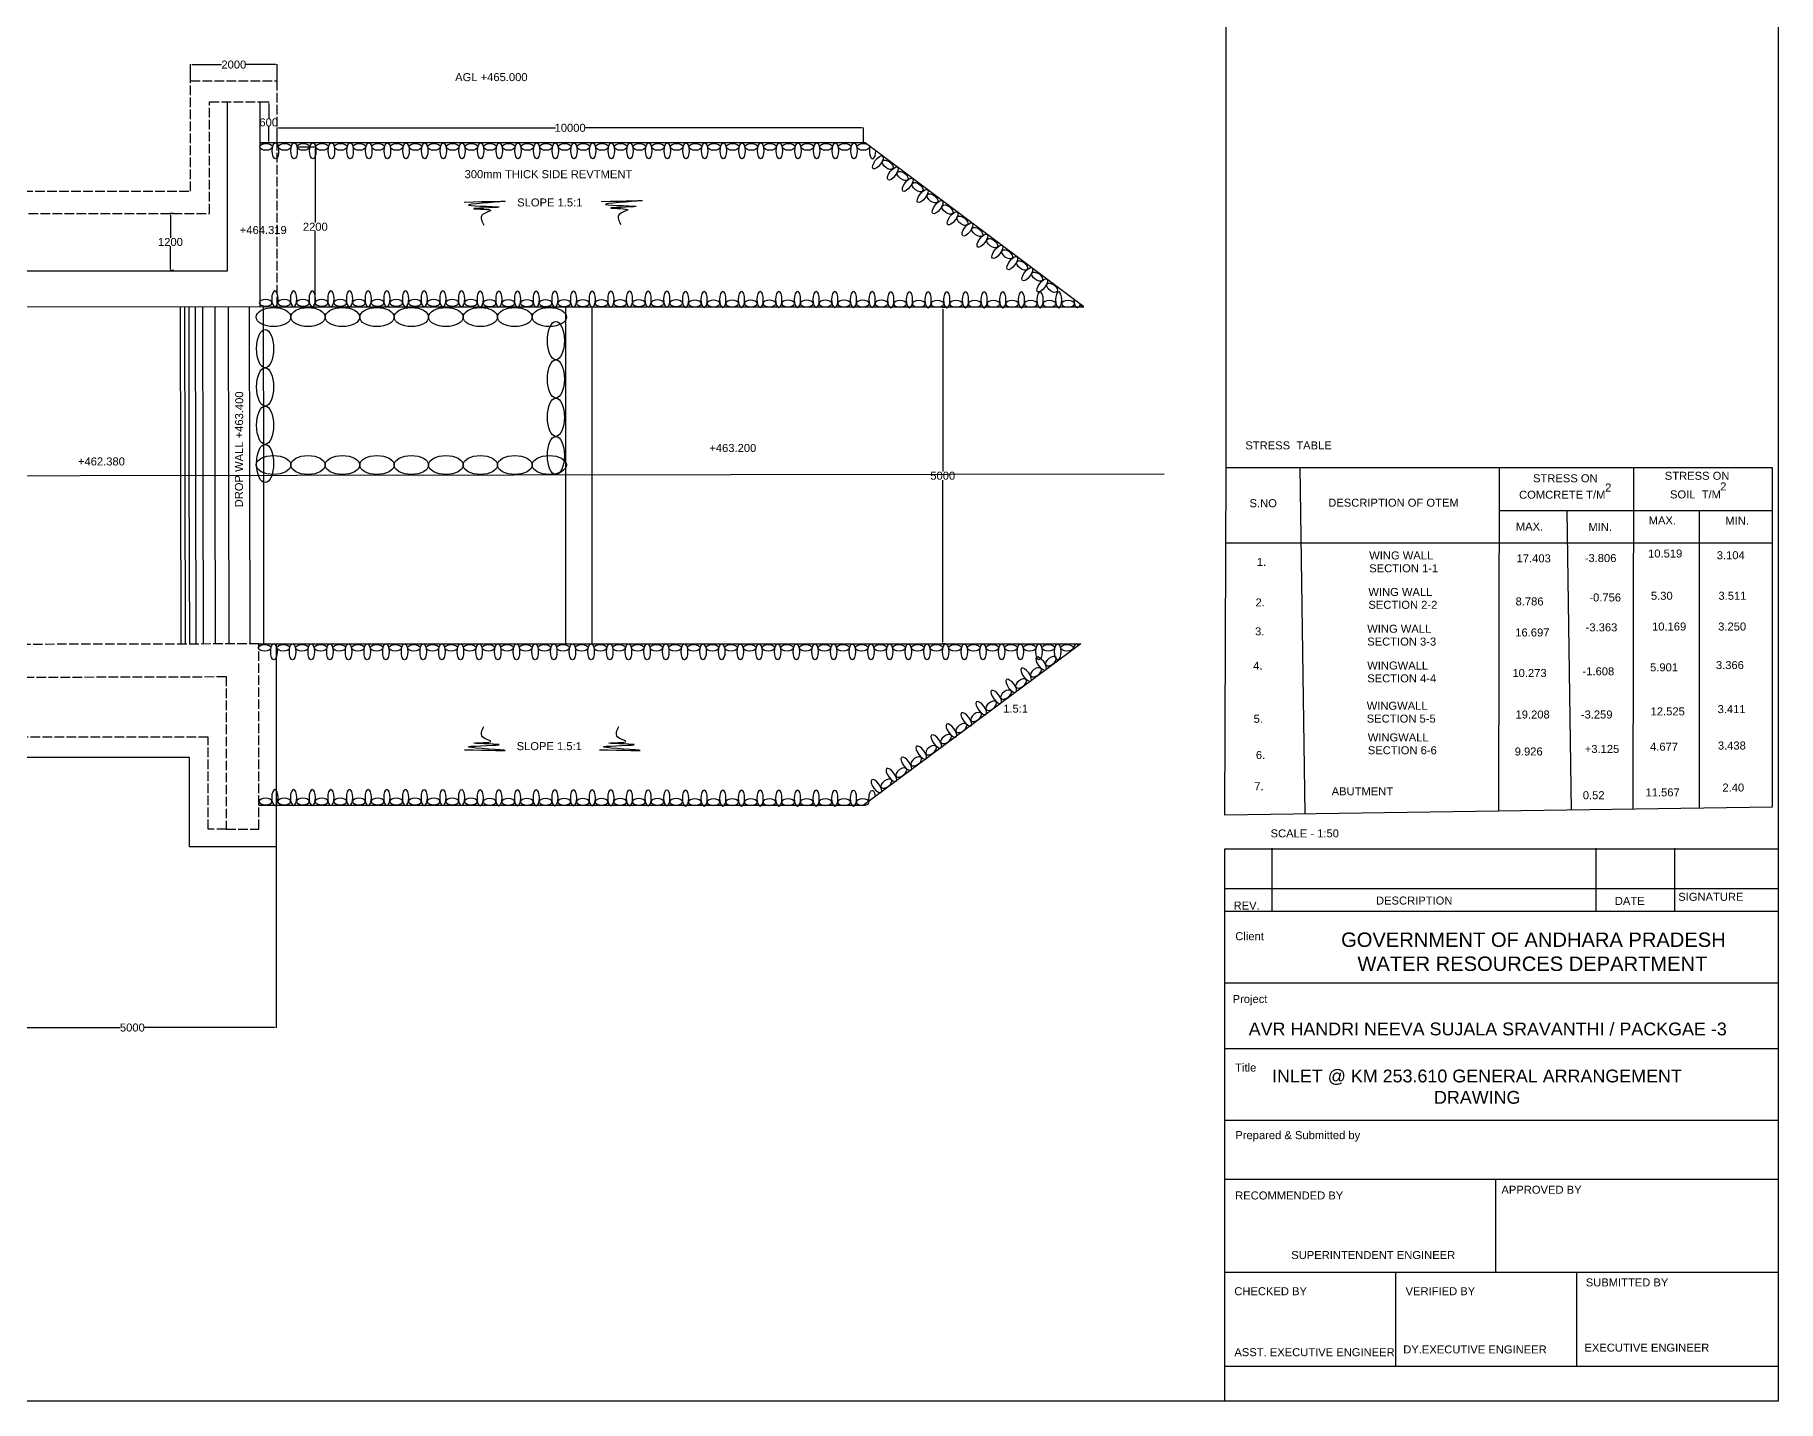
# Model space of a CAD drawing. Header units: inches. Extents: x 1508 to 4265, y 356 to 2032.
# Drawn here: x 3176 to 4265, y 356 to 1210 of the extents above; entities that cross this region are included whole.
import ezdxf

# ---------------------------------------------------------------- set-up
doc = ezdxf.new("R2010")
doc.units = ezdxf.units.IN
doc.header["$MEASUREMENT"] = 0
doc.linetypes.add('ACAD_ISO02W100', pattern=[15, 12, -3])
doc.layers.add('DIMENSIONS', color=7, linetype='Continuous')
doc.layers.add('TEXT', color=1, linetype='Continuous')
doc.styles.get("Standard").update_dxf_attribs({"font": 'arial.ttf', "height": 5})
doc.dimstyles.get("Standard").update_dxf_attribs({"dimtxt": 0.18, "dimasz": 1, "dimexe": 0.18, "dimexo": 0.0625, "dimgap": 0.09, "dimtad": 0, "dimtih": 1, "dimtoh": 1, "dimdec": 4, "dimzin": 0, "dimdsep": 46, "dimtxsty": 'Standard', "dimcen": 0.09, "dimadec": 0, "dimazin": 0, "dimtfac": 1, "dimtdec": 4, "dimtofl": 0, "dimtmove": 0, "dimatfit": 3, "dimfxl": 1, "dimtolj": 1, "dimtzin": 0, "dimarcsym": 0})

# ---------------------------------------------------------------- blocks, each defined once
blk = doc.blocks.new('*D32')
at = {"layer": 'Defpoints', "color": 0, "transparency": 16777216}
for p in [(3327, 702.4), (3327, 589.5), (3147.4, 587.2)]:
    blk.add_point(p, dxfattribs=at)
at = {"layer": 'DIMENSIONS', "color": 0, "lineweight": -2, "transparency": 16777216}
for p, q in [((3327, 702.3), (3327, 589.4)), ((3147.4, 587.2), (3147.4, 589.7)), ((3148.4, 589.5), (3229.6, 589.5)), ((3326, 589.5), (3244.7, 589.5))]:
    blk.add_line(p, q, dxfattribs=at)
at = {"layer": 'DIMENSIONS', "color": 0, "transparency": 16777216}
for points in [[(3148.4, 589.7), (3148.4, 589.4), (3147.4, 589.5)], [(3326, 589.7), (3326, 589.4), (3327, 589.5)]]:
    blk.add_solid(points, dxfattribs=at)
at = {"layer": 'DIMENSIONS', "color": 0, "transparency": 16777216, "insert": (3237.2, 589.5), "char_height": 5, "attachment_point": 5}
blk.add_mtext('\\A1;5000', dxfattribs=at)
blk = doc.blocks.new('*D47')
at = {"layer": 'Defpoints', "color": 0, "transparency": 16777216}
for p in [(3263.3, 1098.1), (3261, 1062.3), (3263.3, 1062.3)]:
    blk.add_point(p, dxfattribs=at)
at = {"layer": 'DIMENSIONS', "color": 0, "lineweight": -2, "transparency": 16777216}
for p, q in [((3263.2, 1098.1), (3260.8, 1098.1)), ((3261, 1097.1), (3261, 1082.8)), ((3261, 1063.3), (3261, 1077.5)), ((3263.2, 1062.3), (3260.8, 1062.3))]:
    blk.add_line(p, q, dxfattribs=at)
at = {"layer": 'DIMENSIONS', "color": 0, "transparency": 16777216}
for points in [[(3260.9, 1097.1), (3261.2, 1097.1), (3261, 1098.1)], [(3260.9, 1063.3), (3261.2, 1063.3), (3261, 1062.3)]]:
    blk.add_solid(points, dxfattribs=at)
at = {"layer": 'DIMENSIONS', "color": 0, "transparency": 16777216, "insert": (3261, 1080.2), "char_height": 5, "attachment_point": 5}
blk.add_mtext('\\A1;1200', dxfattribs=at)
blk = doc.blocks.new('*D48')
at = {"layer": 'Defpoints', "color": 0, "transparency": 16777216}
for p in [(3327.6, 1191), (3273.6, 1180.9), (3327.6, 1180.9)]:
    blk.add_point(p, dxfattribs=at)
at = {"layer": 'DIMENSIONS', "color": 0, "lineweight": -2, "transparency": 16777216}
for p, q in [((3273.6, 1180.9), (3273.6, 1191.2)), ((3274.6, 1191), (3293, 1191)), ((3326.6, 1191), (3308.2, 1191)), ((3327.6, 1180.9), (3327.6, 1191.2))]:
    blk.add_line(p, q, dxfattribs=at)
at = {"layer": 'DIMENSIONS', "color": 0, "transparency": 16777216}
for points in [[(3274.6, 1191.2), (3274.6, 1190.8), (3273.6, 1191)], [(3326.6, 1191.2), (3326.6, 1190.8), (3327.6, 1191)]]:
    blk.add_solid(points, dxfattribs=at)
at = {"layer": 'DIMENSIONS', "color": 0, "transparency": 16777216, "insert": (3300.6, 1191), "char_height": 5, "attachment_point": 5}
blk.add_mtext('\\A1;2000', dxfattribs=at)
blk = doc.blocks.new('*D49')
at = {"layer": 'Defpoints', "color": 0, "transparency": 16777216}
for p in [(3316.8, 1167.8), (3317.1, 1142.1), (3322.4, 1142.1)]:
    blk.add_point(p, dxfattribs=at)
at = {"layer": 'DIMENSIONS', "color": 0, "lineweight": -2, "transparency": 16777216}
for p, q in [((3316.9, 1167.8), (3322.6, 1167.8)), ((3322.4, 1166.8), (3322.4, 1157.6)), ((3322.4, 1143.1), (3322.4, 1152.3)), ((3317.2, 1142.1), (3322.6, 1142.1))]:
    blk.add_line(p, q, dxfattribs=at)
at = {"layer": 'DIMENSIONS', "color": 0, "transparency": 16777216}
for points in [[(3322.2, 1166.8), (3322.6, 1166.8), (3322.4, 1167.8)], [(3322.2, 1143.1), (3322.6, 1143.1), (3322.4, 1142.1)]]:
    blk.add_solid(points, dxfattribs=at)
at = {"layer": 'DIMENSIONS', "color": 0, "transparency": 16777216, "insert": (3322.4, 1154.9), "char_height": 5, "attachment_point": 5}
blk.add_mtext('\\A1;600', dxfattribs=at)
blk = doc.blocks.new('*D50')
at = {"layer": 'Defpoints', "color": 0, "transparency": 16777216}
for p in [(3340.2, 1139.7), (3337.9, 1039.8), (3351.5, 1039.8)]:
    blk.add_point(p, dxfattribs=at)
at = {"layer": 'DIMENSIONS', "color": 0, "lineweight": -2, "transparency": 16777216}
for p, q in [((3340.2, 1139.7), (3351.7, 1139.7)), ((3351.5, 1138.7), (3351.5, 1092.4)), ((3351.5, 1040.8), (3351.5, 1087.1)), ((3337.9, 1039.8), (3351.7, 1039.8))]:
    blk.add_line(p, q, dxfattribs=at)
at = {"layer": 'DIMENSIONS', "color": 0, "transparency": 16777216}
for points in [[(3351.3, 1138.7), (3351.6, 1138.7), (3351.5, 1139.7)], [(3351.3, 1040.8), (3351.6, 1040.8), (3351.5, 1039.8)]]:
    blk.add_solid(points, dxfattribs=at)
at = {"layer": 'DIMENSIONS', "color": 0, "transparency": 16777216, "insert": (3351.5, 1089.7), "char_height": 5, "attachment_point": 5}
blk.add_mtext('\\A1;2200', dxfattribs=at)
blk = doc.blocks.new('*D51')
at = {"layer": 'Defpoints', "color": 0, "transparency": 16777216}
for p in [(3693.9, 1151.5), (3327.6, 1142.1), (3693.9, 1141.7)]:
    blk.add_point(p, dxfattribs=at)
at = {"layer": 'DIMENSIONS', "color": 0, "lineweight": -2, "transparency": 16777216}
for p, q in [((3327.6, 1142.1), (3327.6, 1151.7)), ((3328.6, 1151.5), (3501.5, 1151.5)), ((3692.9, 1151.5), (3520, 1151.5)), ((3693.9, 1141.7), (3693.9, 1151.7))]:
    blk.add_line(p, q, dxfattribs=at)
at = {"layer": 'DIMENSIONS', "color": 0, "transparency": 16777216}
for points in [[(3328.6, 1151.6), (3328.6, 1151.3), (3327.6, 1151.5)], [(3692.9, 1151.6), (3692.9, 1151.3), (3693.9, 1151.5)]]:
    blk.add_solid(points, dxfattribs=at)
at = {"layer": 'DIMENSIONS', "color": 0, "transparency": 16777216, "insert": (3510.7, 1151.5), "char_height": 5, "attachment_point": 5}
blk.add_mtext('\\A1;10000', dxfattribs=at)
blk = doc.blocks.new('*D52')
at = {"layer": 'Defpoints', "color": 0, "transparency": 16777216}
for p in [(3746.4, 1039.2), (3743.5, 829.2), (3745.4, 829.2)]:
    blk.add_point(p, dxfattribs=at)
at = {"layer": 'DIMENSIONS', "color": 0, "lineweight": -2, "transparency": 16777216}
for p, q in [((3746.3, 1039.2), (3743.3, 1039.2)), ((3743.5, 1038.2), (3743.5, 936.8)), ((3743.5, 830.2), (3743.5, 931.5)), ((3745.3, 829.2), (3743.3, 829.2))]:
    blk.add_line(p, q, dxfattribs=at)
at = {"layer": 'DIMENSIONS', "color": 0, "transparency": 16777216}
for points in [[(3743.3, 1038.2), (3743.6, 1038.2), (3743.5, 1039.2)], [(3743.3, 830.2), (3743.6, 830.2), (3743.5, 829.2)]]:
    blk.add_solid(points, dxfattribs=at)
at = {"layer": 'DIMENSIONS', "color": 0, "transparency": 16777216, "insert": (3743.5, 934.2), "char_height": 5, "attachment_point": 5}
blk.add_mtext('\\A1;5000', dxfattribs=at)

msp = doc.modelspace()

# ---------------------------------------------------------------- linework, layer by layer
at = {"color": 0, "linetype": 'ACAD_ISO02W100', "ltscale": 0.5}
for points in [[(2571.85488, 1073.55213), (2749.60603, 1169.97661), (2865.91736, 1107.09666), (2987.57845, 1107.09666), (2987.57845, 1142.69658), (2987.57845, 1180.71365), (3101.93843, 1180.71365), (3101.93843, 1111.96201), (3168.92263, 1111.96201), (3273.59517, 1111.96201), (3273.59517, 1180.87375), (3327.56695, 1180.87375), (3327.56695, 1043.57605)], [(3089.83371, 1098.05682), (3285.36132, 1098.05682), (3285.36132, 1167.78974), (3316.8297, 1167.78974)], [(3295.89774, 713.50021), (3316.13751, 713.50021), (3316.13751, 829.17498), (1992.27505, 826.27458)], [(1992.27505, 805.11808), (3295.89774, 808.71583), (3295.89774, 713.50021), (3284.55641, 713.50021), (3284.55641, 770.82765), (3089.40615, 770.82765)]]:
    msp.add_lwpolyline(points, dxfattribs=at)
at = {"color": 0}
for points in [[(3089.83371, 1062.27076), (3296.71907, 1062.27076), (3296.71907, 1167.78974)], [(3316.8297, 1167.78974), (3316.80086, 1039.76201)], [(3327.56695, 1043.57605), (3327.56695, 1039.75958), (3831.61131, 1039.75958), (3695.06246, 1142.06163), (3317.12361, 1142.06163)], [(1992.27505, 1036.9779), (2571.85488, 1039.92982), (3327.56695, 1039.75958)], [(3267.04233, 1039.76349), (3267.20179, 934.44606)], [(3269.72778, 1039.76349), (3269.88725, 934.44606)], [(3272.41325, 1039.76349), (3272.57272, 934.44606)], [(3276.49983, 1039.76349), (3276.65929, 934.44606)], [(3281.05343, 1039.76349), (3281.21289, 934.44606)], [(3288.64279, 1039.76349), (3288.80225, 934.44606)], [(3297.04946, 1039.76349), (3297.20893, 934.44606)], [(3310.24326, 1039.76349), (3310.40272, 934.44606)], [(3318.94863, 1039.76153), (3319.10807, 934.45924)], [(3507.73244, 1039.75958), (3507.73244, 829.17498)], [(3524.28844, 1039.75958), (3524.28844, 829.17498)], [(1578.64391, 1006.19581), (1578.64391, 931.82397), (3881.81809, 935.31125)], [(3267.20179, 934.44606), (3267.43245, 829.16292)], [(3269.88725, 934.44606), (3270.11791, 829.16292)], [(3272.57272, 934.44606), (3272.80338, 829.16292)], [(3276.65929, 934.44606), (3276.88995, 829.16292)], [(3281.21289, 934.44606), (3281.44356, 829.16292)], [(3288.80225, 934.44606), (3289.03291, 829.16292)], [(3297.20893, 934.44606), (3297.43959, 829.16292)], [(3310.40272, 934.44606), (3310.63338, 829.16292)], [(3319.10807, 934.45924), (3319.10807, 829.17498)], [(3326.98758, 829.17498), (3326.98758, 702.39019), (3272.93496, 702.39019), (3272.93496, 758.25292), (3158.93121, 758.25292), (3158.93121, 733.03118), (3101.13688, 733.03118)], [(3316.13751, 829.17498), (3829.85074, 829.17498), (3693.86329, 728.23586), (3316.13751, 728.23586)]]:
    msp.add_lwpolyline(points, dxfattribs=at)
for centre, major_axis, ratio in [((3320.78316, 1139.57858), (-3.95981, 0), 0.5279158221), ((3326.61234, 1137.10835), (0, -4.95329), 0.3994482532), ((3332.44211, 1139.57858), (-3.95981, 0), 0.5279158221), ((3338.27129, 1137.10835), (0, -4.95329), 0.3994482532), ((3344.10106, 1139.57858), (-3.95981, 0), 0.5279158221), ((3349.93024, 1137.10835), (0, -4.95329), 0.3994482532), ((3355.76001, 1139.57858), (-3.95981, 0), 0.5279158221), ((3361.58919, 1137.10835), (0, -4.95329), 0.3994482532), ((3367.41897, 1139.57858), (-3.95981, 0), 0.5279158221), ((3373.24815, 1137.10835), (0, -4.95329), 0.3994482532), ((3379.07792, 1139.57858), (-3.95981, 0), 0.5279158221), ((3384.9071, 1137.10835), (0, -4.95329), 0.3994482532), ((3390.73687, 1139.57858), (-3.95981, 0), 0.5279158221), ((3396.56605, 1137.10835), (0, -4.95329), 0.3994482532), ((3402.39582, 1139.57858), (-3.95981, 0), 0.5279158221), ((3408.225, 1137.10835), (0, -4.95329), 0.3994482532), ((3414.05477, 1139.57858), (-3.95981, 0), 0.5279158221), ((3419.88395, 1137.10835), (0, -4.95329), 0.3994482532), ((3425.71373, 1139.57858), (-3.95981, 0), 0.5279158221), ((3431.54291, 1137.10835), (0, -4.95329), 0.3994482532), ((3437.37268, 1139.57858), (-3.95981, 0), 0.5279158221), ((3443.20186, 1137.10835), (0, -4.95329), 0.3994482532), ((3449.03163, 1139.57858), (-3.95981, 0), 0.5279158221), ((3454.86081, 1137.10835), (0, -4.95329), 0.3994482532), ((3460.69058, 1139.57858), (-3.95981, 0), 0.5279158221), ((3466.51976, 1137.10835), (0, -4.95329), 0.3994482532), ((3472.34954, 1139.57858), (-3.95981, 0), 0.5279158221), ((3478.17872, 1137.10835), (0, -4.95329), 0.3994482532), ((3484.00849, 1139.57858), (-3.95981, 0), 0.5279158221), ((3489.83767, 1137.10835), (0, -4.95329), 0.3994482532), ((3495.66744, 1139.57858), (-3.95981, 0), 0.5279158221), ((3501.49662, 1137.10835), (0, -4.95329), 0.3994482532), ((3507.32639, 1139.57858), (-3.95981, 0), 0.5279158221), ((3513.15557, 1137.10835), (0, -4.95329), 0.3994482532), ((3518.98535, 1139.57858), (-3.95981, 0), 0.5279158221), ((3524.81453, 1137.10835), (0, -4.95329), 0.3994482532), ((3530.6443, 1139.57858), (-3.95981, 0), 0.5279158221), ((3536.47348, 1137.10835), (0, -4.95329), 0.3994482532), ((3542.30325, 1139.57858), (-3.95981, 0), 0.5279158221), ((3548.13243, 1137.10835), (0, -4.95329), 0.3994482532), ((3553.9622, 1139.57858), (-3.95981, 0), 0.5279158221), ((3559.79138, 1137.10835), (0, -4.95329), 0.3994482532), ((3565.62116, 1139.57858), (-3.95981, 0), 0.5279158221), ((3571.45034, 1137.10835), (0, -4.95329), 0.3994482532), ((3577.28011, 1139.57858), (-3.95981, 0), 0.5279158221), ((3583.10929, 1137.10835), (0, -4.95329), 0.3994482532), ((3588.93906, 1139.57858), (-3.95981, 0), 0.5279158221), ((3594.76824, 1137.10835), (0, -4.95329), 0.3994482532), ((3600.59801, 1139.57858), (-3.95981, 0), 0.5279158221), ((3606.42719, 1137.10835), (0, -4.95329), 0.3994482532), ((3612.25697, 1139.57858), (-3.95981, 0), 0.5279158221), ((3618.08615, 1137.10835), (0, -4.95329), 0.3994482532), ((3623.91592, 1139.57858), (-3.95981, 0), 0.5279158221), ((3629.7451, 1137.10835), (0, -4.95329), 0.3994482532), ((3635.57487, 1139.57858), (-3.95981, 0), 0.5279158221), ((3641.40405, 1137.10835), (0, -4.95329), 0.3994482532), ((3647.23382, 1139.57858), (-3.95981, 0), 0.5279158221), ((3653.063, 1137.10835), (0, -4.95329), 0.3994482532), ((3658.89278, 1139.57858), (-3.95981, 0), 0.5279158221), ((3664.72196, 1137.10835), (0, -4.95329), 0.3994482532), ((3670.55173, 1139.57858), (-3.95981, 0), 0.5279158221), ((3676.38091, 1137.10835), (0, -4.95329), 0.3994482532), ((3682.21068, 1139.57858), (-3.95981, 0), 0.5279158221), ((3688.03986, 1137.10835), (0, -4.95329), 0.3994482532), ((3693.86963, 1139.57858), (-3.95981, 0), 0.5279158221), ((3702.97167, 1129.94685), (-2.96994, -3.96416), 0.3994482532), ((3709.11841, 1128.42833), (-3.16907, 2.37426), 0.5279158221), ((3712.30243, 1122.95627), (-2.96994, -3.96416), 0.3994482532), ((3718.44917, 1121.43775), (-3.16907, 2.37426), 0.5279158221), ((3721.63319, 1115.96569), (-2.96994, -3.96416), 0.3994482532), ((3727.77992, 1114.44717), (-3.16907, 2.37426), 0.5279158221), ((3730.96394, 1108.97512), (-2.96994, -3.96416), 0.3994482532), ((3737.11068, 1107.45659), (-3.16907, 2.37426), 0.5279158221), ((3740.2947, 1101.98454), (-2.96994, -3.96416), 0.3994482532), ((3746.44143, 1100.46602), (-3.16907, 2.37426), 0.5279158221), ((3749.62545, 1094.99396), (-2.96994, -3.96416), 0.3994482532), ((3755.77219, 1093.47544), (-3.16907, 2.37426), 0.5279158221), ((3758.95621, 1088.00338), (-2.96994, -3.96416), 0.3994482532), ((3765.10294, 1086.48486), (-3.16907, 2.37426), 0.5279158221), ((3768.28696, 1081.0128), (-2.96994, -3.96416), 0.3994482532), ((3774.4337, 1079.49428), (-3.16907, 2.37426), 0.5279158221), ((3777.61772, 1074.02223), (-2.96994, -3.96416), 0.3994482532), ((3783.76445, 1072.5037), (-3.16907, 2.37426), 0.5279158221), ((3786.94847, 1067.03165), (-2.96994, -3.96416), 0.3994482532), ((3793.09521, 1065.51312), (-3.16907, 2.37426), 0.5279158221), ((3796.31051, 1060.08089), (-2.96994, -3.96416), 0.3994482532), ((3802.45725, 1058.56237), (-3.16907, 2.37426), 0.5279158221), ((3805.67255, 1053.13013), (-2.96994, -3.96416), 0.3994482532), ((3811.81929, 1051.61161), (-3.16907, 2.37426), 0.5279158221), ((3325.38344, 1033.33044), (-10.77012, 0), 0.5508774282), ((3346.92368, 1033.33044), (-10.77012, 0), 0.5508774282), ((3368.46392, 1033.33044), (-10.77012, 0), 0.5508774282), ((3390.00417, 1033.33044), (-10.77012, 0), 0.5508774282), ((3411.54441, 1033.33044), (-10.77012, 0), 0.5508774282), ((3433.08465, 1033.33044), (-10.77012, 0), 0.5508774282), ((3454.6249, 1033.33044), (-10.77012, 0), 0.5508774282), ((3476.16514, 1033.33044), (-10.77012, 0), 0.5508774282), ((3497.70538, 1033.33044), (-10.77012, 0), 0.5508774282), ((3320.11945, 1013.58792), (0, 11.95802), 0.4448669268), ((3501.81855, 1018.60043), (0, 11.95802), 0.4448669268), ((3501.81855, 994.68438), (0, 11.95802), 0.4448669268), ((3320.11945, 989.67187), (0, 11.95802), 0.4448669268), ((3501.81855, 970.76834), (0, 11.95802), 0.4448669268), ((3320.11945, 965.75582), (0, 11.95802), 0.4448669268), ((3501.81855, 946.85229), (0, 11.95802), 0.4448669268), ((3320.11945, 941.83977), (0, 11.95802), 0.4448669268), ((3325.38344, 940.91992), (-10.77012, 0), 0.5508774282), ((3346.92368, 940.91992), (-10.77012, 0), 0.5508774282), ((3368.46392, 940.91992), (-10.77012, 0), 0.5508774282), ((3390.00417, 940.91992), (-10.77012, 0), 0.5508774282), ((3411.54441, 940.91992), (-10.77012, 0), 0.5508774282), ((3433.08465, 940.91992), (-10.77012, 0), 0.5508774282), ((3454.6249, 940.91992), (-10.77012, 0), 0.5508774282), ((3476.16514, 940.91992), (-10.77012, 0), 0.5508774282), ((3497.70538, 940.91992), (-10.77012, 0), 0.5508774282), ((3319.79706, 826.69192), (-3.95981, 0), 0.5279158221), ((3325.62624, 824.2217), (0, -4.95329), 0.3994482532), ((3331.45601, 826.69192), (-3.95981, 0), 0.5279158221), ((3337.28519, 824.2217), (0, -4.95329), 0.3994482532), ((3343.11496, 826.69192), (-3.95981, 0), 0.5279158221), ((3348.94414, 824.2217), (0, -4.95329), 0.3994482532), ((3354.77392, 826.69192), (-3.95981, 0), 0.5279158221), ((3360.6031, 824.2217), (0, -4.95329), 0.3994482532), ((3366.43287, 826.69192), (-3.95981, 0), 0.5279158221), ((3372.26205, 824.2217), (0, -4.95329), 0.3994482532), ((3378.09182, 826.69192), (-3.95981, 0), 0.5279158221), ((3383.921, 824.2217), (0, -4.95329), 0.3994482532), ((3389.75077, 826.69192), (-3.95981, 0), 0.5279158221), ((3395.57995, 824.2217), (0, -4.95329), 0.3994482532), ((3401.40973, 826.69192), (-3.95981, 0), 0.5279158221), ((3407.23891, 824.2217), (0, -4.95329), 0.3994482532), ((3413.06868, 826.69192), (-3.95981, 0), 0.5279158221), ((3418.89786, 824.2217), (0, -4.95329), 0.3994482532), ((3424.72763, 826.69192), (-3.95981, 0), 0.5279158221), ((3430.55681, 824.2217), (0, -4.95329), 0.3994482532), ((3436.38658, 826.69192), (-3.95981, 0), 0.5279158221), ((3442.21576, 824.2217), (0, -4.95329), 0.3994482532), ((3448.04554, 826.69192), (-3.95981, 0), 0.5279158221), ((3453.87472, 824.2217), (0, -4.95329), 0.3994482532), ((3459.70449, 826.69192), (-3.95981, 0), 0.5279158221), ((3465.53367, 824.2217), (0, -4.95329), 0.3994482532), ((3471.36344, 826.69192), (-3.95981, 0), 0.5279158221), ((3477.19262, 824.2217), (0, -4.95329), 0.3994482532), ((3483.02239, 826.69192), (-3.95981, 0), 0.5279158221), ((3488.85157, 824.2217), (0, -4.95329), 0.3994482532), ((3494.68135, 826.69192), (-3.95981, 0), 0.5279158221), ((3500.51053, 824.2217), (0, -4.95329), 0.3994482532), ((3506.3403, 826.69192), (-3.95981, 0), 0.5279158221), ((3512.16948, 824.2217), (0, -4.95329), 0.3994482532), ((3517.99925, 826.69192), (-3.95981, 0), 0.5279158221), ((3523.82843, 824.2217), (0, -4.95329), 0.3994482532), ((3529.6582, 826.69192), (-3.95981, 0), 0.5279158221), ((3535.48738, 824.2217), (0, -4.95329), 0.3994482532), ((3541.31716, 826.69192), (-3.95981, 0), 0.5279158221), ((3547.14634, 824.2217), (0, -4.95329), 0.3994482532), ((3552.97611, 826.69192), (-3.95981, 0), 0.5279158221), ((3558.80529, 824.2217), (0, -4.95329), 0.3994482532), ((3564.63506, 826.69192), (-3.95981, 0), 0.5279158221), ((3570.46424, 824.2217), (0, -4.95329), 0.3994482532), ((3576.29401, 826.69192), (-3.95981, 0), 0.5279158221), ((3582.12319, 824.2217), (0, -4.95329), 0.3994482532), ((3587.95297, 826.69192), (-3.95981, 0), 0.5279158221), ((3593.78215, 824.2217), (0, -4.95329), 0.3994482532), ((3599.61192, 826.69192), (-3.95981, 0), 0.5279158221), ((3605.4411, 824.2217), (0, -4.95329), 0.3994482532), ((3611.27087, 826.69192), (-3.95981, 0), 0.5279158221), ((3617.10005, 824.2217), (0, -4.95329), 0.3994482532), ((3622.92982, 826.69192), (-3.95981, 0), 0.5279158221), ((3628.759, 824.2217), (0, -4.95329), 0.3994482532), ((3634.58878, 826.69192), (-3.95981, 0), 0.5279158221), ((3640.41796, 824.2217), (0, -4.95329), 0.3994482532), ((3646.24773, 826.69192), (-3.95981, 0), 0.5279158221), ((3652.07691, 824.2217), (0, -4.95329), 0.3994482532), ((3657.90668, 826.69192), (-3.95981, 0), 0.5279158221), ((3663.73586, 824.2217), (0, -4.95329), 0.3994482532), ((3669.56563, 826.69192), (-3.95981, 0), 0.5279158221), ((3675.39481, 824.2217), (0, -4.95329), 0.3994482532), ((3681.22459, 826.69192), (-3.95981, 0), 0.5279158221), ((3687.05377, 824.2217), (0, -4.95329), 0.3994482532), ((3692.88354, 826.69192), (-3.95981, 0), 0.5279158221), ((3698.71272, 824.2217), (0, -4.95329), 0.3994482532), ((3704.54249, 826.69192), (-3.95981, 0), 0.5279158221), ((3710.37167, 824.2217), (0, -4.95329), 0.3994482532), ((3716.20144, 826.69192), (-3.95981, 0), 0.5279158221), ((3722.03062, 824.2217), (0, -4.95329), 0.3994482532), ((3727.8604, 826.69192), (-3.95981, 0), 0.5279158221), ((3733.68958, 824.2217), (0, -4.95329), 0.3994482532), ((3739.51935, 826.69192), (-3.95981, 0), 0.5279158221), ((3745.34853, 824.2217), (0, -4.95329), 0.3994482532), ((3751.1783, 826.69192), (-3.95981, 0), 0.5279158221), ((3757.00748, 824.2217), (0, -4.95329), 0.3994482532), ((3762.83725, 826.69192), (-3.95981, 0), 0.5279158221), ((3768.66643, 824.2217), (0, -4.95329), 0.3994482532), ((3774.49621, 826.69192), (-3.95981, 0), 0.5279158221), ((3780.32539, 824.2217), (0, -4.95329), 0.3994482532), ((3786.15516, 826.69192), (-3.95981, 0), 0.5279158221), ((3791.98434, 824.2217), (0, -4.95329), 0.3994482532), ((3797.81411, 826.69192), (-3.95981, 0), 0.5279158221), ((3803.64329, 824.2217), (0, -4.95329), 0.3994482532), ((3809.47306, 826.69192), (-3.95981, 0), 0.5279158221), ((3815.30224, 824.2217), (0, -4.95329), 0.3994482532), ((3821.13202, 826.69192), (-3.95981, 0), 0.5279158221)]:
    msp.add_ellipse(centre, major_axis=major_axis, ratio=ratio, dxfattribs=at)
for centre, start_param, end_param in [((3699.69881, 1137.10835), 4.1313488535, 7.8534559353), ((3826.9612, 824.2217), 2.4337576159, 4.425908689)]:
    msp.add_ellipse(centre, major_axis=(0, -4.95329), ratio=0.3994482532, start_param=start_param, end_param=end_param, dxfattribs=at)
at = {"color": 0, "extrusion": (0, 0, -1)}
for centre, major_axis, ratio in [((3326.27201, 1044.71316), (0.0017, 4.95329), 0.3994482532), ((3337.93096, 1044.70915), (0.0017, 4.95329), 0.3994482532), ((3349.58991, 1044.70515), (0.0017, 4.95329), 0.3994482532), ((3361.24886, 1044.70114), (0.0017, 4.95329), 0.3994482532), ((3372.90781, 1044.69713), (0.0017, 4.95329), 0.3994482532), ((3384.56676, 1044.69313), (0.0017, 4.95329), 0.3994482532), ((3396.22572, 1044.68912), (0.0017, 4.95329), 0.3994482532), ((3407.88467, 1044.68511), (0.0017, 4.95329), 0.3994482532), ((3419.54362, 1044.6811), (0.0017, 4.95329), 0.3994482532), ((3431.20257, 1044.6771), (0.0017, 4.95329), 0.3994482532), ((3442.86152, 1044.67309), (0.0017, 4.95329), 0.3994482532), ((3454.53261, 1044.50377), (0.0017, 4.95329), 0.3994482532), ((3466.19156, 1044.49976), (0.0017, 4.95329), 0.3994482532), ((3477.85051, 1044.49576), (0.0017, 4.95329), 0.3994482532), ((3489.50946, 1044.49175), (0.0017, 4.95329), 0.3994482532), ((3501.16841, 1044.48774), (0.0017, 4.95329), 0.3994482532), ((3512.82736, 1044.48373), (0.0017, 4.95329), 0.3994482532), ((3524.48632, 1044.47973), (0.0017, 4.95329), 0.3994482532), ((3536.14527, 1044.47572), (0.0017, 4.95329), 0.3994482532), ((3547.80422, 1044.47171), (0.0017, 4.95329), 0.3994482532), ((3559.46317, 1044.4677), (0.0017, 4.95329), 0.3994482532), ((3571.12212, 1044.4637), (0.0017, 4.95329), 0.3994482532), ((3582.79321, 1044.2958), (0.0017, 4.95329), 0.3994482532), ((3594.45216, 1044.29179), (0.0017, 4.95329), 0.3994482532), ((3606.11111, 1044.28779), (0.0017, 4.95329), 0.3994482532), ((3617.77006, 1044.28378), (0.0017, 4.95329), 0.3994482532), ((3629.42901, 1044.27977), (0.0017, 4.95329), 0.3994482532), ((3641.08796, 1044.27576), (0.0017, 4.95329), 0.3994482532), ((3652.74692, 1044.27176), (0.0017, 4.95329), 0.3994482532), ((3664.40587, 1044.26775), (0.0017, 4.95329), 0.3994482532), ((3676.06482, 1044.26374), (0.0017, 4.95329), 0.3994482532), ((3687.72377, 1044.25974), (0.0017, 4.95329), 0.3994482532), ((3699.38272, 1044.25573), (0.0017, 4.95329), 0.3994482532), ((3711.05381, 1044.08783), (0.0017, 4.95329), 0.3994482532), ((3722.71276, 1044.08383), (0.0017, 4.95329), 0.3994482532), ((3734.37171, 1044.07982), (0.0017, 4.95329), 0.3994482532), ((3746.03066, 1044.07581), (0.0017, 4.95329), 0.3994482532), ((3757.68961, 1044.0718), (0.0017, 4.95329), 0.3994482532), ((3769.34857, 1044.0678), (0.0017, 4.95329), 0.3994482532), ((3781.00752, 1044.06379), (0.0017, 4.95329), 0.3994482532), ((3792.66647, 1044.05978), (0.0017, 4.95329), 0.3994482532), ((3804.32542, 1044.05577), (0.0017, 4.95329), 0.3994482532), ((3815.98437, 1044.05177), (0.0017, 4.95329), 0.3994482532), ((3320.44198, 1042.24494), (-3.95981, 0.00136), 0.5279158221), ((3332.10093, 1042.24093), (-3.95981, 0.00136), 0.5279158221), ((3343.75988, 1042.23692), (-3.95981, 0.00136), 0.5279158221), ((3355.41883, 1042.23292), (-3.95981, 0.00136), 0.5279158221), ((3367.07778, 1042.22891), (-3.95981, 0.00136), 0.5279158221), ((3378.73674, 1042.2249), (-3.95981, 0.00136), 0.5279158221), ((3390.39569, 1042.22089), (-3.95981, 0.00136), 0.5279158221), ((3402.05464, 1042.21689), (-3.95981, 0.00136), 0.5279158221), ((3413.71359, 1042.21288), (-3.95981, 0.00136), 0.5279158221), ((3425.37254, 1042.20887), (-3.95981, 0.00136), 0.5279158221), ((3437.0315, 1042.20486), (-3.95981, 0.00136), 0.5279158221), ((3448.69045, 1042.20086), (-3.95981, 0.00136), 0.5279158221), ((3460.36153, 1042.03154), (-3.95981, 0.00136), 0.5279158221), ((3472.02048, 1042.02753), (-3.95981, 0.00136), 0.5279158221), ((3483.67943, 1042.02352), (-3.95981, 0.00136), 0.5279158221), ((3495.33838, 1042.01952), (-3.95981, 0.00136), 0.5279158221), ((3506.99734, 1042.01551), (-3.95981, 0.00136), 0.5279158221), ((3518.65629, 1042.0115), (-3.95981, 0.00136), 0.5279158221), ((3530.31524, 1042.00749), (-3.95981, 0.00136), 0.5279158221), ((3541.97419, 1042.00349), (-3.95981, 0.00136), 0.5279158221), ((3553.63314, 1041.99948), (-3.95981, 0.00136), 0.5279158221), ((3565.29209, 1041.99547), (-3.95981, 0.00136), 0.5279158221), ((3576.95105, 1041.99147), (-3.95981, 0.00136), 0.5279158221), ((3588.62213, 1041.82357), (-3.95981, 0.00136), 0.5279158221), ((3600.28108, 1041.81956), (-3.95981, 0.00136), 0.5279158221), ((3611.94003, 1041.81555), (-3.95981, 0.00136), 0.5279158221), ((3623.59898, 1041.81155), (-3.95981, 0.00136), 0.5279158221), ((3635.25794, 1041.80754), (-3.95981, 0.00136), 0.5279158221), ((3646.91689, 1041.80353), (-3.95981, 0.00136), 0.5279158221), ((3658.57584, 1041.79953), (-3.95981, 0.00136), 0.5279158221), ((3670.23479, 1041.79552), (-3.95981, 0.00136), 0.5279158221), ((3681.89374, 1041.79151), (-3.95981, 0.00136), 0.5279158221), ((3693.55269, 1041.7875), (-3.95981, 0.00136), 0.5279158221), ((3705.21165, 1041.7835), (-3.95981, 0.00136), 0.5279158221), ((3716.88273, 1041.6156), (-3.95981, 0.00136), 0.5279158221), ((3728.54168, 1041.61159), (-3.95981, 0.00136), 0.5279158221), ((3740.20063, 1041.60759), (-3.95981, 0.00136), 0.5279158221), ((3751.85958, 1041.60358), (-3.95981, 0.00136), 0.5279158221), ((3763.51854, 1041.59957), (-3.95981, 0.00136), 0.5279158221), ((3775.17749, 1041.59556), (-3.95981, 0.00136), 0.5279158221), ((3786.83644, 1041.59156), (-3.95981, 0.00136), 0.5279158221), ((3798.49539, 1041.58755), (-3.95981, 0.00136), 0.5279158221), ((3810.15434, 1041.58354), (-3.95981, 0.00136), 0.5279158221), ((3821.8133, 1041.57953), (-3.95981, 0.00136), 0.5279158221), ((3804.99002, 816.88209), (-2.96294, 3.96939), 0.3994482532), ((3811.13943, 818.38977), (-3.17325, -2.36867), 0.5279158221), ((3786.28077, 802.96375), (-2.96294, 3.96939), 0.3994482532), ((3792.43018, 804.47143), (-3.17325, -2.36867), 0.5279158221), ((3795.62384, 809.93787), (-2.96294, 3.96939), 0.3994482532), ((3801.77324, 811.44555), (-3.17325, -2.36867), 0.5279158221), ((3776.93771, 795.98963), (-2.96294, 3.96939), 0.3994482532), ((3783.08711, 797.49731), (-3.17325, -2.36867), 0.5279158221), ((3758.25158, 782.0414), (-2.96294, 3.96939), 0.3994482532), ((3764.40098, 783.54908), (-3.17325, -2.36867), 0.5279158221), ((3767.59464, 789.01551), (-2.96294, 3.96939), 0.3994482532), ((3773.74405, 790.5232), (-3.17325, -2.36867), 0.5279158221), ((3748.90851, 775.06728), (-2.96294, 3.96939), 0.3994482532), ((3755.05792, 776.57496), (-3.17325, -2.36867), 0.5279158221), ((3730.11458, 761.24309), (-2.96294, 3.96939), 0.3994482532), ((3736.26399, 762.75077), (-3.17325, -2.36867), 0.5279158221), ((3739.45765, 768.2172), (-2.96294, 3.96939), 0.3994482532), ((3745.60705, 769.72489), (-3.17325, -2.36867), 0.5279158221), ((3711.42845, 747.29485), (-2.96294, 3.96939), 0.3994482532), ((3717.57786, 748.80253), (-3.17325, -2.36867), 0.5279158221), ((3720.77152, 754.26897), (-2.96294, 3.96939), 0.3994482532), ((3726.92092, 755.77665), (-3.17325, -2.36867), 0.5279158221), ((3702.08539, 740.32073), (-2.96294, 3.96939), 0.3994482532), ((3708.23479, 741.82842), (-3.17325, -2.36867), 0.5279158221), ((3320.44198, 730.71928), (-3.95981, 0.00136), 0.5279158221), ((3326.27201, 733.1875), (0.0017, 4.95329), 0.3994482532), ((3332.10093, 730.71527), (-3.95981, 0.00136), 0.5279158221), ((3337.93096, 733.18349), (0.0017, 4.95329), 0.3994482532), ((3343.75988, 730.71126), (-3.95981, 0.00136), 0.5279158221), ((3349.58991, 733.17949), (0.0017, 4.95329), 0.3994482532), ((3355.41883, 730.70725), (-3.95981, 0.00136), 0.5279158221), ((3361.24886, 733.17548), (0.0017, 4.95329), 0.3994482532), ((3367.07778, 730.70325), (-3.95981, 0.00136), 0.5279158221), ((3372.90781, 733.17147), (0.0017, 4.95329), 0.3994482532), ((3378.73674, 730.69924), (-3.95981, 0.00136), 0.5279158221), ((3384.56676, 733.16746), (0.0017, 4.95329), 0.3994482532), ((3390.39569, 730.69523), (-3.95981, 0.00136), 0.5279158221), ((3396.22572, 733.16346), (0.0017, 4.95329), 0.3994482532), ((3402.05464, 730.69122), (-3.95981, 0.00136), 0.5279158221), ((3407.88467, 733.15945), (0.0017, 4.95329), 0.3994482532), ((3413.71359, 730.68722), (-3.95981, 0.00136), 0.5279158221), ((3419.54362, 733.15544), (0.0017, 4.95329), 0.3994482532), ((3425.37254, 730.68321), (-3.95981, 0.00136), 0.5279158221), ((3431.20257, 733.15143), (0.0017, 4.95329), 0.3994482532), ((3437.0315, 730.6792), (-3.95981, 0.00136), 0.5279158221), ((3442.86152, 733.14743), (0.0017, 4.95329), 0.3994482532), ((3448.69045, 730.6752), (-3.95981, 0.00136), 0.5279158221), ((3454.53261, 732.97811), (0.0017, 4.95329), 0.3994482532), ((3460.36153, 730.50588), (-3.95981, 0.00136), 0.5279158221), ((3466.19156, 732.9741), (0.0017, 4.95329), 0.3994482532), ((3472.02048, 730.50187), (-3.95981, 0.00136), 0.5279158221), ((3477.85051, 732.97009), (0.0017, 4.95329), 0.3994482532), ((3483.67943, 730.49786), (-3.95981, 0.00136), 0.5279158221), ((3489.50946, 732.96609), (0.0017, 4.95329), 0.3994482532), ((3495.33838, 730.49386), (-3.95981, 0.00136), 0.5279158221), ((3501.16841, 732.96208), (0.0017, 4.95329), 0.3994482532), ((3506.99734, 730.48985), (-3.95981, 0.00136), 0.5279158221), ((3512.82736, 732.95807), (0.0017, 4.95329), 0.3994482532), ((3518.65629, 730.48584), (-3.95981, 0.00136), 0.5279158221), ((3524.48632, 732.95407), (0.0017, 4.95329), 0.3994482532), ((3530.31524, 730.48183), (-3.95981, 0.00136), 0.5279158221), ((3536.14527, 732.95006), (0.0017, 4.95329), 0.3994482532), ((3541.97419, 730.47783), (-3.95981, 0.00136), 0.5279158221), ((3547.80422, 732.94605), (0.0017, 4.95329), 0.3994482532), ((3553.63314, 730.47382), (-3.95981, 0.00136), 0.5279158221), ((3559.46317, 732.94204), (0.0017, 4.95329), 0.3994482532), ((3565.29209, 730.46981), (-3.95981, 0.00136), 0.5279158221), ((3571.12212, 732.93804), (0.0017, 4.95329), 0.3994482532), ((3576.95105, 730.4658), (-3.95981, 0.00136), 0.5279158221), ((3582.79321, 732.77014), (0.0017, 4.95329), 0.3994482532), ((3588.62213, 730.29791), (-3.95981, 0.00136), 0.5279158221), ((3594.45216, 732.76613), (0.0017, 4.95329), 0.3994482532), ((3600.28108, 730.2939), (-3.95981, 0.00136), 0.5279158221), ((3606.11111, 732.76213), (0.0017, 4.95329), 0.3994482532), ((3611.94003, 730.28989), (-3.95981, 0.00136), 0.5279158221), ((3617.77006, 732.75812), (0.0017, 4.95329), 0.3994482532), ((3623.59898, 730.28589), (-3.95981, 0.00136), 0.5279158221), ((3629.42901, 732.75411), (0.0017, 4.95329), 0.3994482532), ((3635.25794, 730.28188), (-3.95981, 0.00136), 0.5279158221), ((3641.08796, 732.7501), (0.0017, 4.95329), 0.3994482532), ((3646.91689, 730.27787), (-3.95981, 0.00136), 0.5279158221), ((3652.74692, 732.7461), (0.0017, 4.95329), 0.3994482532), ((3658.57584, 730.27386), (-3.95981, 0.00136), 0.5279158221), ((3664.40587, 732.74209), (0.0017, 4.95329), 0.3994482532), ((3670.23479, 730.26986), (-3.95981, 0.00136), 0.5279158221), ((3676.06482, 732.73808), (0.0017, 4.95329), 0.3994482532), ((3681.89374, 730.26585), (-3.95981, 0.00136), 0.5279158221), ((3687.72377, 732.73407), (0.0017, 4.95329), 0.3994482532), ((3693.55269, 730.26184), (-3.95981, 0.00136), 0.5279158221)]:
    msp.add_ellipse(centre, major_axis=major_axis, ratio=ratio, dxfattribs=at)
for centre, major_axis, ratio, start_param, end_param in [((3827.64332, 1044.04776), (0.0017, 4.95329), 0.3994482532, 2.1185645567, 4.7457931774), ((3833.47225, 1041.57553), (-3.95981, 0.00136), 0.5279158221, 5.2299913859, 6.1539024231), ((3699.38272, 732.73007), (0.0017, 4.95329), 0.3994482532, 4.346960744, 7.6425373309)]:
    msp.add_ellipse(centre, major_axis=major_axis, ratio=ratio, start_param=start_param, end_param=end_param, dxfattribs=at)
at = {"color": 0}
for points in [[(3444.60827, 1105.12279), (3469.14612, 1105.43853), (3447.29375, 1103.22839), (3466.25002, 1101.96545), (3450.55844, 1100.96562), (3461.0897, 1099.86055), (3455.82407, 1097.07156), (3456.71922, 1090.65163)], [(3530.19558, 1105.52575), (3554.73344, 1105.84148), (3532.88106, 1103.63134), (3551.83734, 1102.3684), (3536.14575, 1101.36858), (3546.67702, 1100.2635), (3541.41139, 1097.47451), (3542.30654, 1091.05458)], [(3444.70127, 763.0857), (3469.23912, 762.76996), (3447.38675, 764.9801), (3466.34302, 766.24304), (3450.65143, 767.24287), (3461.1827, 768.34794), (3455.91707, 771.13693), (3456.81222, 777.55686)], [(3529.04329, 763.0857), (3553.58115, 762.76996), (3531.72877, 764.9801), (3550.68505, 766.24304), (3534.99346, 767.24287), (3545.52473, 768.34794), (3540.25909, 771.13693), (3541.15425, 777.55686)]]:
    msp.add_spline(points, degree=3, dxfattribs=at)
at = {"layer": 'DIMENSIONS', "color": 0}
for points in [[(3920.62064, 939.42481), (4261.77451, 939.42481), (4261.77451, 727.18652), (3919.66893, 722.27801), (3920.62064, 939.42481)], [(3966.58504, 939.42481), (3969.69035, 722.99572)], [(4091.19758, 939.42481), (4090.72172, 724.73227)], [(4175.00797, 939.42481), (4174.66665, 725.9367)], [(4091.16278, 912.58161), (4261.77451, 912.58161)], [(4133.40403, 912.58161), (4136.08994, 725.38321)], [(4216.29072, 726.53392), (4216.29072, 912.58161)], [(3920.41431, 892.3478), (4261.77451, 892.3478)]]:
    msp.add_lwpolyline(points, dxfattribs=at)
at = {"layer": 'TEXT', "color": 0}
for points in [[(4265.43554, 356.16961), (1507.85555, 356.16961), (1507.85555, 2031.77077), (4265.43554, 2031.77077)], [(3919.76821, 701.18075), (4265.43554, 701.18075), (4265.43554, 356.16961), (3919.76821, 356.16961)]]:
    msp.add_lwpolyline(points, close=True, dxfattribs=at)
for points in [[(3920.62064, 939.42481), (3920.62064, 2031.77077)], [(3949.21053, 701.54291), (3949.21053, 661.9444)], [(4151.49878, 701.54291), (4151.49878, 661.9444)], [(4200.59558, 701.54291), (4200.59558, 661.9444)], [(3919.76821, 676.41329), (4265.43554, 676.41329)], [(4265.43554, 661.9444), (3919.76821, 661.9444)], [(4265.43554, 617.33839), (3919.76821, 617.33839)], [(4265.43554, 576.31522), (3919.76821, 576.31522)], [(4265.43554, 531.47443), (3919.76821, 531.47443)], [(4265.43554, 494.5112), (3919.76821, 494.5112)], [(4088.76626, 494.5112), (4088.76626, 436.52338)], [(4265.43554, 436.52338), (3919.76821, 436.52338)], [(4026.62476, 377.87631), (4026.62476, 436.52338)], [(4139.47608, 436.52338), (4139.47608, 377.87631)], [(4265.43554, 377.87631), (3919.76821, 377.87631)]]:
    msp.add_lwpolyline(points, dxfattribs=at)

# ---------------------------------------------------------------- texts
for s, p in [('AGL +465.000', (3438.87937, 1180.68576)), ('300mm THICK SIDE REVTMENT', (3444.76052, 1120.07112)), ('SLOPE 1.5:1', (3477.62567, 1102.40913)), ('+464.319', (3304.32872, 1085.19981)), ('+463.200', (3597.6877, 949.04927)), ('STRESS  TABLE', (3932.58174, 950.66464)), ('+462.380', (3203.22009, 940.64467)), ('STRESS ON', (4194.63304, 931.68211)), ('STRESS ON', (4112.31607, 930.11639)), ('2', (4157.33897, 924.35281)), ('2', (4229.25337, 925.00768)), ('S.NO', (3935.18743, 914.54244)), ('DESCRIPTION OF OTEM', (3984.3697, 914.86787)), ('COMCRETE T/M', (4103.58505, 919.85359)), ('SOIL  T/M', (4197.87214, 920.03154)), ('MAX.', (4101.55761, 899.9676)), ('MIN.', (4146.89054, 899.64863)), ('MAX.', (4184.56157, 903.79519)), ('MIN.', (4232.44846, 903.63571)), ('1.', (3939.77225, 877.80152)), ('WING WALL', (4009.97294, 881.91965)), ('17.403', (4102.04415, 880.10081)), ('-3.806', (4144.59547, 880.27795)), ('10.519', (4184.18405, 883.12338)), ('3.104', (4227.08996, 882.06053)), ('SECTION 1-1', (4009.97294, 873.88759)), ('WING WALL', (4009.4381, 859.11949)), ('-0.756', (4147.48354, 855.66639)), ('5.30', (4185.95702, 856.72924)), ('3.511', (4228.15373, 856.72924)), ('2.', (3938.91181, 852.58406)), ('SECTION 2-2', (4009.4381, 851.08743)), ('8.786', (4101.38628, 853.1864)), ('3.', (3938.62499, 834.53066)), ('WING WALL', (4008.72497, 836.14121)), ('16.697', (4101.20154, 833.80395)), ('-3.363', (4145.17124, 836.9925)), ('10.169', (4186.65876, 837.52393)), ('3.250', (4227.969, 837.52393)), ('SECTION 3-3', (4008.72497, 828.10915)), ('4.', (3937.47774, 813.03851)), ('WINGWALL', (4008.72497, 813.16293)), ('5.901', (4185.41769, 812.01549)), ('3.366', (4226.55062, 813.43263)), ('SECTION 4-4', (4008.72497, 805.13087)), ('10.273', (4099.42857, 808.47266)), ('-1.608', (4143.22097, 809.53551)), ('1.5:1', (3781.26423, 786.21705)), ('5.', (3937.73127, 779.89637)), ('WINGWALL', (4008.40074, 788.02333)), ('SECTION 5-5', (4008.40074, 779.99127)), ('19.208', (4101.37769, 782.56289)), ('-3.259', (4142.15603, 782.56289)), ('12.525', (4185.77113, 784.51145)), ('3.411', (4227.61325, 785.92858)), ('WINGWALL', (4009.07538, 768.25139)), ('SLOPE 1.5:1', (3477.29625, 762.79686)), ('SECTION 6-6', (4009.07538, 760.21933)), ('9.926', (4100.84244, 759.46535)), ('+3.125', (4144.63483, 761.05963)), ('4.677', (4185.41317, 762.47676)), ('3.438', (4227.78719, 763.18533)), ('6.', (3939.13884, 757.28024)), ('7.', (3938.13212, 737.76717)), ('2.40', (4230.62348, 736.93026)), ('ABUTMENT', (3986.49063, 734.58781)), ('0.52', (4143.39329, 732.14743)), ('11.567', (4182.57596, 733.91885)), ('SCALE - 1:50 ', (3948.32849, 708.30277)), ('REV.', (3925.2254, 663.22879)), ('DESCRIPTION ', (4014.20354, 666.3481)), ('DATE ', (4163.41294, 666.12535)), ('SIGNATURE ', (4203.03306, 668.694)), ('Client ', (3926.28344, 644.07865)), ('Project', (3924.6238, 604.86178)), ('Title ', (3926.22179, 562.02336)), ('Prepared & Submitted by ', (3926.29906, 519.81405)), ('APPROVED BY ', (4092.55458, 485.71009)), ('RECOMMENDED BY ', (3926.20965, 482.12703)), ('SUPERINTENDENT ENGINEER ', (3961.24417, 444.91822)), ('CHECKED BY ', (3925.65794, 422.31733)), ('VERIFIED BY ', (4032.69249, 422.31733)), ('SUBMITTED BY ', (4145.24428, 427.82975)), ('EXECUTIVE ENGINEER', (4144.4184, 387.08121)), ('ASST. EXECUTIVE ENGINEER', (3925.72387, 384.23523)), ('DY.EXECUTIVE ENGINEER', (4031.20835, 385.97365))]:
    msp.add_text(s, height=5, dxfattribs=at).set_placement(p)
msp.add_text('DROP WALL +463.400', height=5, rotation=89.82789513, dxfattribs=at).set_placement((3306.25624, 914.45316))
at = {"layer": 'TEXT', "color": 0, "attachment_point": 1}
for s, insert, char_height, width in [('\\pi19.116;GOVERNMENT OF ANDHARA PRADESH  \\P\\pi29.31;WATER RESOURCES DEPARTMENT  ', (3973.28911, 648.88852), 9, 276.8607383), ('AVR HANDRI NEEVA SUJALA SRAVANTHI / PACKGAE -3', (3934.64859, 592.64678), 8, 325.0517781), ('\\pi35.134;INLET @ KM 253.610 GENERAL ARRANGEMENT  \\P\\pi136.3;DRAWING ', (3914.12887, 563.26477), 8, 325.0517781)]:
    msp.add_mtext(s, dxfattribs=dict(at, insert=insert, char_height=char_height, width=width))

# ---------------------------------------------------------------- dimensions: what is measured, and where the dimension line sits
at = {"layer": 'DIMENSIONS', "color": 0}
for base, p1, p2, text, picture, middle in [((3327.56695, 1191.002), (3273.59517, 1180.87375), (3327.56695, 1180.87375), '2000', '*D48', (3300.58106, 1191.002)), ((3693.86963, 1151.47881), (3327.56695, 1142.06163), (3693.86963, 1141.66903), '10000', '*D51', (3510.71829, 1151.47881)), ((3326.98758, 589.54821), (3147.38892, 587.16491), (3326.98758, 702.39019), '5000', '*D32', (3237.18825, 589.54821))]:
    dim = msp.add_linear_dim(base=base, p1=p1, p2=p2, text=text, dimstyle='Standard', dxfattribs=at)
    dim.commit()
    dim.dimension.update_dxf_attribs({"geometry": picture, "text_midpoint": middle})
for base, p1, p2, text, picture, middle in [((3322.41545, 1142.06163), (3316.8297, 1167.78974), (3317.12361, 1142.06163), '600', '*D49', (3322.41545, 1154.92569)), ((3351.47452, 1039.75958), (3340.1508, 1139.7237), (3337.85291, 1039.75958), '2200', '*D50', (3351.47452, 1089.74164)), ((3261.02611, 1062.27076), (3263.25893, 1098.05682), (3263.25893, 1062.27076), '1200', '*D47', (3261.02611, 1080.16379)), ((3743.46353, 829.17497), (3746.39096, 1039.206), (3745.35244, 829.17497), '5000', '*D52', (3743.46353, 934.19048))]:
    dim = msp.add_linear_dim(base=base, p1=p1, p2=p2, angle=90, text=text, dimstyle='Standard', dxfattribs=at)
    dim.commit()
    dim.dimension.update_dxf_attribs({"geometry": picture, "text_midpoint": middle})

doc.saveas('drawing.dxf')
